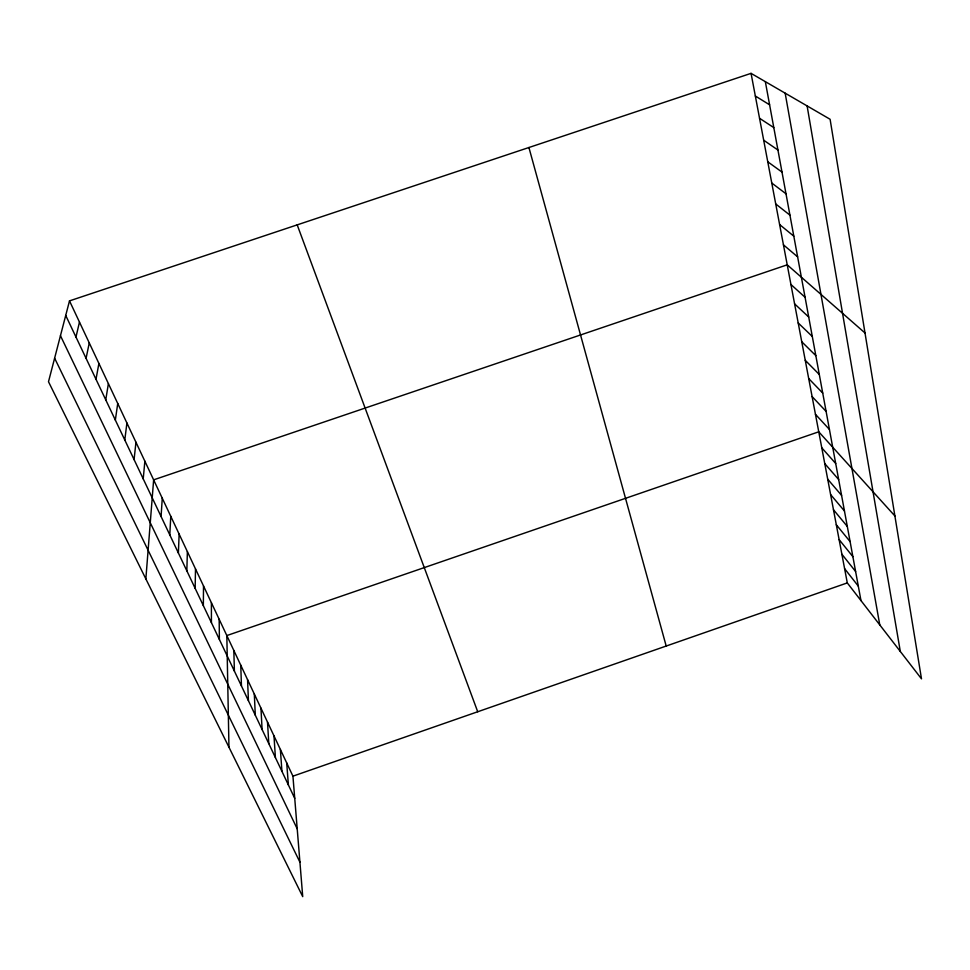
<?xml version="1.0" encoding="UTF-8"?>
<svg xmlns="http://www.w3.org/2000/svg" width="970" height="970" viewBox="0 0 970 970"><rect width="100%" height="100%" fill="white"/><g stroke="black" fill="none" stroke-linecap="round" stroke-linejoin="round"><path stroke-width="1.45" d="M203.348 605.656L203.518 585.953M195.152 588.366L195.504 568.929M186.834 570.821L187.38 551.651M178.383 552.997L179.135 534.106M169.798 534.894L170.768 516.295M161.081 516.513L162.269 498.204M145.852 578.92L153.636 479.847L787.216 264.822L865.01 332.989M143.22 478.865L144.869 461.199M134.078 459.586L135.958 442.259M124.79 439.992L126.912 423.017M115.345 420.083L117.734 403.471M105.754 399.846L108.397 383.611M95.994 379.27L98.904 363.435M86.075 358.342L89.264 342.919M75.975 337.075L79.467 322.076M69.5 300.882L48.5 381.731L302.725 896.644L292.928 776.17L69.5 300.882L751.059 73.356L830.102 119.274L921.5 678.854L847.295 582.909L751.059 73.356M292.928 776.17L847.295 582.909M755.339 96.006L769.598 104.808M759.546 118.291L773.793 127.603M763.693 140.226L777.928 150.023M767.767 161.808L781.99 172.078M771.78 183.051L785.991 193.782M775.733 203.967L789.932 215.146M779.625 224.567L793.799 236.159M783.445 244.852L797.619 256.856M790.938 284.489L805.064 297.281M794.6 303.865L808.713 317.02M798.201 322.962L812.29 336.469M801.753 341.767L815.818 355.626M805.258 360.307L819.298 374.493M808.701 378.567L822.73 393.08M812.096 396.572L826.101 411.401M815.455 414.311L829.423 429.443M894.898 515.967L818.753 431.808L226.834 635.568L228.956 747.215M821.772 447.813L835.703 463.49M824.755 463.599L838.662 479.532M827.701 479.18L841.572 495.367M830.611 494.579L844.458 510.984M833.472 509.759L847.295 526.407M836.31 524.758L850.108 541.624M839.111 539.575L852.872 556.659M841.863 554.197L855.601 571.488M844.591 568.638L858.304 586.135M54.623 358.172L299.924 862.209M60.455 335.693L297.22 828.853M65.718 315.432L294.734 798.346M297.196 224.87L477.713 711.75M528.917 147.513L666.196 646.044M765.33 81.638L860.972 600.588M785.154 93.156L879.778 624.91M807.113 105.924L900.318 651.464M286.696 762.905L288.381 784.936M280.378 749.483L281.93 771.356M273.989 735.878L275.407 757.594M267.514 722.104L268.799 743.65M260.954 708.148L262.094 729.525M254.31 694.011L255.304 715.205M247.568 679.679L248.429 700.704M240.754 665.178L241.457 685.996M233.843 650.47L234.388 671.094M219.171 619.272L219.39 639.46M211.399 602.734L211.424 622.679"/></g></svg>
